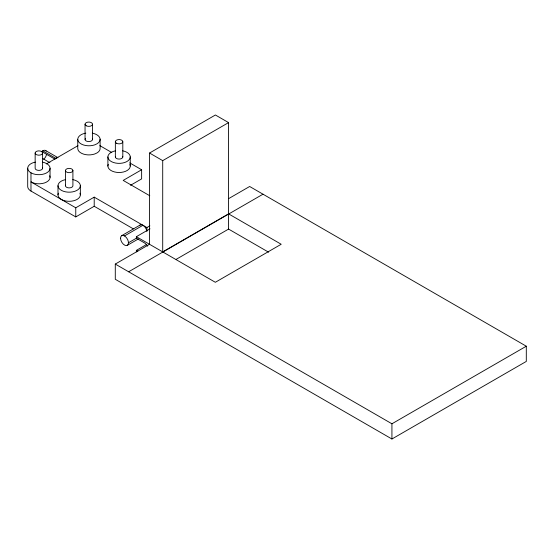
<?xml version="1.0" encoding="UTF-8"?>
<svg xmlns="http://www.w3.org/2000/svg" width="554" height="554" viewBox="0 0 554 554"><rect width="100%" height="100%" fill="white"/><g stroke="black" fill="none" stroke-linecap="round" stroke-linejoin="round"><path stroke-width="0.83" d="M46.176 151.097A5.588 3.227 -60 0 0 42.755 150.792L41.73 151.54L54.901 159.143L55.926 158.396A5.588 3.227 -60 0 1 56.951 157.966M46.384 163.908L77.941 145.688M228.809 198.533L249.653 186.49L526.3 346.215L526.3 361.423L391.927 439.003L115.287 279.285L115.287 264.071L149.538 244.293L149.538 153.029L215.402 114.997L228.58 122.607L228.58 229.086L176.179 259.334M49.694 175.743A11.177 6.454 0 0 1 44.431 182.965A11.177 6.454 0 0 1 30.976 181.927L75.766 207.792L94.208 197.141L146.9 227.562L149.871 225.845M130.564 185.278L141.63 178.887L141.63 169.759L123.189 180.41L149.774 195.756M149.538 153.029L162.71 160.632L228.58 122.607M27.7 168.194L27.7 186.442A11.177 6.454 0 0 0 30.976 191.054L75.766 216.919L94.208 206.268L133.348 228.864M121.714 235.651L140.155 225.007M124.505 235.928L142.946 225.284M147.655 246.156A7.451 4.3 60 0 0 144.269 242.777L136.36 238.213L136.36 236.69L150.016 228.809M128.459 242.777L136.575 238.088M127.302 245.332L138.368 238.947M136.36 251.904L136.36 250.38L146.422 244.57M128.632 271.779L262.998 194.198M115.287 264.071L391.927 423.789L526.3 346.215M99.831 145.626L111.77 152.523M129.684 162.862L141.63 169.759M228.58 229.086L268.607 252.195M45.546 150.515L57.99 157.696M42.755 150.792L55.926 158.396M42.596 158.492L49.915 162.717M136.36 236.69L215.34 282.284L281.203 244.259L228.58 213.872L162.71 251.904L162.71 160.632M136.36 250.38L137.801 251.211M391.927 423.789L391.927 439.003M146.9 227.562L146.9 231.364M130.259 156.921L130.259 166.048M122.808 141.713L122.808 156.921M115.357 141.713L115.357 156.921M107.898 156.921L107.898 166.048M100.115 139.206L100.115 148.333A11.177 6.454 0 0 1 96.998 152.939L94.72 153.984A11.177 6.454 0 0 1 77.761 148.597L77.761 139.47M94.208 197.141L94.208 206.268M92.504 124.221L92.504 139.428M85.053 124.221L85.053 139.428M80.358 185.735L80.358 194.863M75.766 207.792L75.766 216.919M72.906 170.521A3.726 2.154 0 0 1 67.311 172.384A3.726 2.154 0 0 1 67.311 168.658A3.726 2.154 0 0 1 72.906 170.521L72.906 185.735A3.726 2.154 0 0 1 68.689 187.868A3.726 2.154 0 0 1 65.58 185.174M65.448 170.521L65.448 185.735M57.997 185.735L57.997 194.863M50.054 168.284L50.054 177.412M42.603 153.029A3.726 2.154 0 0 1 37.014 154.891A3.726 2.154 0 0 1 37.014 151.166A3.726 2.154 0 0 1 42.603 153.029L42.603 168.236M35.151 153.029L35.151 168.236A3.726 2.154 0 0 0 39.362 170.369A3.726 2.154 0 0 0 42.478 167.682M30.976 172.8L30.976 191.054M79.977 193.187A11.177 6.454 0 0 1 69.174 201.31A11.177 6.454 0 0 1 58.378 193.187M139.525 225.589A5.588 3.227 60 0 1 143.465 225.617A5.588 3.227 60 0 1 146.768 230.866M129.878 164.379A11.177 6.454 0 0 1 119.082 172.502A11.177 6.454 0 0 1 108.279 164.379M42.547 162.142A11.177 6.454 0 0 1 47.845 172.093A11.177 6.454 0 0 1 29.812 172.017A11.177 6.454 0 0 1 35.366 162.114M85.828 133.14A11.177 6.454 0 0 0 81.036 134.774L80.877 134.864A11.177 6.454 0 0 0 80.205 143.368A11.177 6.454 0 0 0 94.72 144.864L96.998 143.811A11.177 6.454 0 0 0 96.839 134.774L96.68 134.684A11.177 6.454 0 0 0 92.317 133.189M92.38 138.874A3.726 2.154 0 0 1 88.294 141.561A3.726 2.154 0 0 1 85.551 138.355M122.669 150.813A11.177 6.454 0 0 1 128.092 160.736A11.177 6.454 0 0 1 110.066 160.736A11.177 6.454 0 0 1 115.488 150.813M122.676 156.367A3.726 2.154 0 0 1 119.082 159.074A3.726 2.154 0 0 1 115.481 156.367M72.768 179.621A11.177 6.454 0 0 1 78.19 189.551A11.177 6.454 0 0 1 60.164 189.551A11.177 6.454 0 0 1 65.587 179.621M46.571 154.331A5.588 3.227 -60 0 1 43.773 159.171M86.147 125.737A3.726 2.154 0 0 0 92.38 124.775A3.726 2.154 0 0 0 87.816 122.136A3.726 2.154 0 0 0 86.147 125.737M116.444 143.23A3.726 2.154 0 0 0 122.676 142.267A3.726 2.154 0 0 0 118.113 139.636A3.726 2.154 0 0 0 116.444 143.23M120.557 238.213A5.588 3.227 60 0 0 126.485 245.588A5.588 3.227 60 0 0 126.485 237.68A5.588 3.227 60 0 0 120.557 238.213"/></g></svg>
